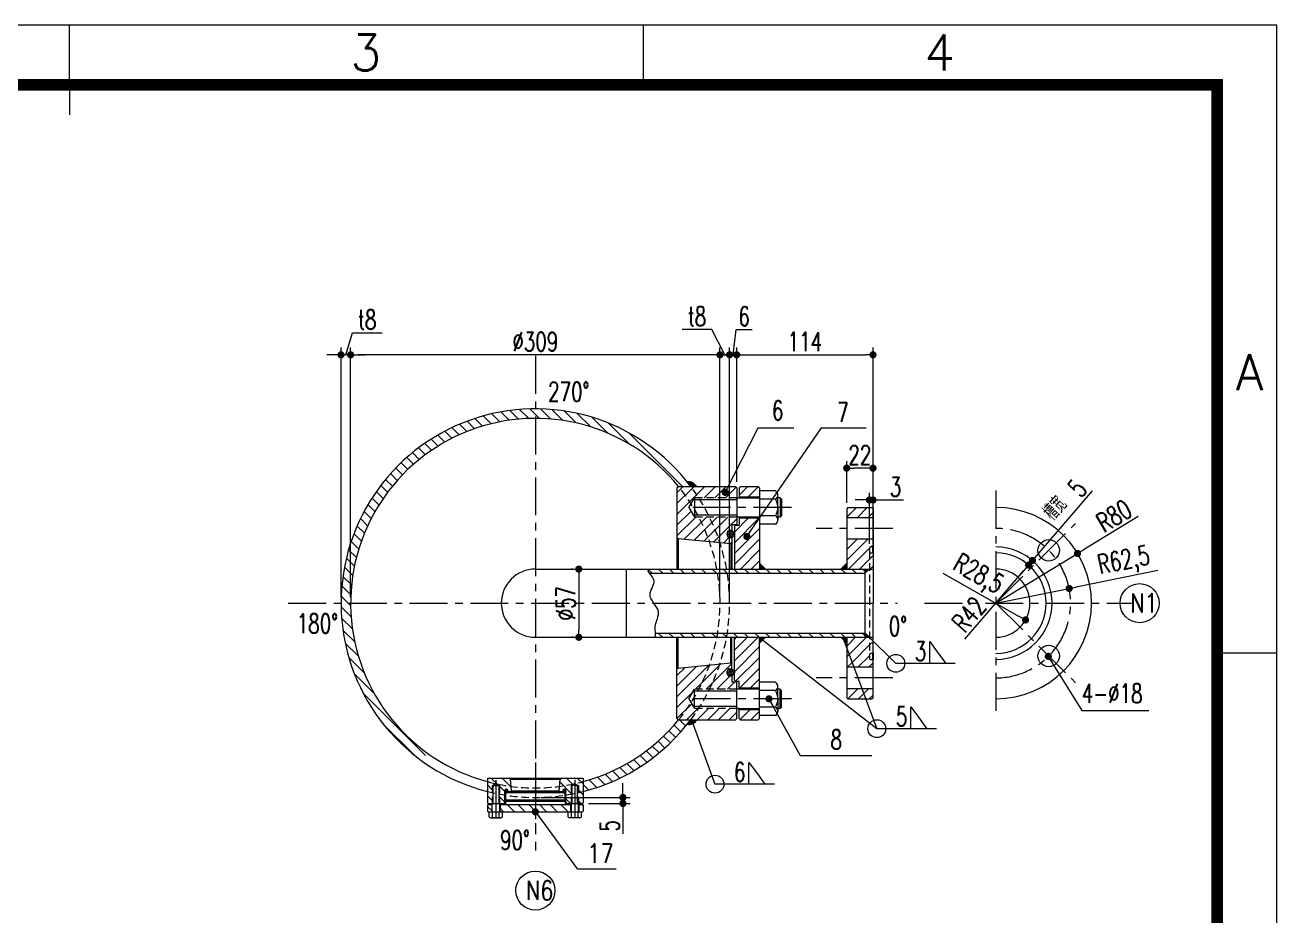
# Model space of a CAD drawing. Header units: millimetres. Extents: x 5291 to 15040, y -2201 to 1723.
# Drawn here: x 11443 to 12490, y 24 to 769 of the extents above; entities that cross this region are included whole.
import ezdxf

# ---------------------------------------------------------------- set-up
doc = ezdxf.new("R2010")
doc.units = ezdxf.units.MM
doc.header["$LTSCALE"] = 0.5
doc.linetypes.add('CENTER', pattern=[50.8, 31.75, -6.35, 6.35, -6.35])
doc.linetypes.add('DASHED', pattern=[19.05, 12.7, -6.35])
for name, color, linetype, lineweight in [('图层1', 7, 'Continuous', 5), ('图层2', 2, 'Continuous', 20), ('图层5', 3, 'CENTER', 5), ('图框', 7, 'Continuous', 9)]:
    doc.layers.add(name, color=color, linetype=linetype, lineweight=lineweight)
doc.styles.add('图框文字1', font='romans.shx', dxfattribs={"bigfont": 'hztxt.shx'})
doc.styles.add('标注文字', font='txt.shx', dxfattribs={"width": 0.8, "bigfont": 'hztxt.shx'})
doc.styles.add('样式 1', font='txt.shx', dxfattribs={"width": 0.7, "height": 16, "bigfont": 'hzdx.shx'})
doc.dimstyles.new('ISO-25', dxfattribs={"dimtxt": 13, "dimasz": 11, "dimexe": 6, "dimexo": 5, "dimgap": 4, "dimtad": 1, "dimtxsty": 'Standard', "dimcen": 2.5, "dimadec": 0, "dimazin": 0, "dimtfac": 1, "dimtmove": 0, "dimatfit": 3, "dimfxl": 0, "dimarcsym": 0})
pattern_1 = [(45, (3278.453, 728.839), (-4.490128, 4.490128), [])]
pattern_2 = [(135, (11356.51, -7663.895), (-4.490128, -4.490128), [])]

# ---------------------------------------------------------------- blocks, each defined once
blk = doc.blocks.new('_Dot')
at = {"color": 0, "linetype": 'ByBlock', "lineweight": -2}
blk.add_line((-0.5, 0), (-1, 0), dxfattribs=at)
at = {"color": 0, "linetype": 'ByBlock', "const_width": 0.5}
blk.add_lwpolyline([(-0.25, 0, 1), (0.25, 0, 1)], format="xyb", close=True, dxfattribs=at)
blk = doc.blocks.new('*D77')
at = {"layer": 'Defpoints', "color": 0, "lineweight": 9}
for p in [(12255.2, 285.5), (12280, 271.5)]:
    blk.add_point(p, dxfattribs=at)
at = {"layer": '图层1', "color": 4, "lineweight": 9}
blk.add_line((12210.8, 310.6), (12274.8, 274.5), dxfattribs=at)
at = {"layer": '图层1', "color": 4, "lineweight": 9, "xscale": 6, "yscale": 6, "zscale": 6, "rotation": 330.5622958213834}
blk.add_blockref('_Dot', (12280, 271.5), dxfattribs=at)
at = {"layer": '图层1', "color": 4, "lineweight": 9, "insert": (12239.7, 308.4), "char_height": 16, "attachment_point": 5, "rotation": 330.5623, "style": '样式 1'}
blk.add_mtext('R28,5', dxfattribs=at)
blk = doc.blocks.new('*D78')
at = {"layer": 'Defpoints', "color": 0, "lineweight": 9}
for p in [(12316.5, 297.8), (12255.2, 285.5)]:
    blk.add_point(p, dxfattribs=at)
at = {"layer": '图层1', "color": 4, "lineweight": 9}
for p, q in [((12390.6, 312.7), (12322.3, 299)), ((12255.2, 285.5), (12316.5, 297.8))]:
    blk.add_line(p, q, dxfattribs=at)
at = {"layer": '图层1', "color": 4, "lineweight": 9, "xscale": 6, "yscale": 6, "zscale": 6, "rotation": 191.3466700074522}
blk.add_blockref('_Dot', (12316.5, 297.8), dxfattribs=at)
at = {"layer": '图层1', "color": 4, "lineweight": 9, "insert": (12362.4, 319.6), "char_height": 16, "attachment_point": 5, "rotation": 11.3467, "style": '样式 1'}
blk.add_mtext('R62,5', dxfattribs=at)
blk = doc.blocks.new('*D79')
at = {"layer": 'Defpoints', "color": 0, "lineweight": 9}
for p in [(12323.5, 327.1), (12255.2, 285.5)]:
    blk.add_point(p, dxfattribs=at)
at = {"layer": '图层1', "color": 4, "lineweight": 9}
for p, q in [((12374.3, 358), (12328.6, 330.2)), ((12255.2, 285.5), (12323.5, 327.1))]:
    blk.add_line(p, q, dxfattribs=at)
at = {"layer": '图层1', "color": 4, "lineweight": 9, "xscale": 6, "yscale": 6, "zscale": 6, "rotation": 211.3139934714436}
blk.add_blockref('_Dot', (12323.5, 327.1), dxfattribs=at)
at = {"layer": '图层1', "color": 4, "lineweight": 9, "insert": (12354, 358.5), "char_height": 16, "attachment_point": 5, "rotation": 31.314, "style": '样式 1'}
blk.add_mtext('R80', dxfattribs=at)
blk = doc.blocks.new('*D80')
at = {"layer": 'Defpoints', "color": 0, "lineweight": 9}
for p in [(12152.4, 493.2), (12038.4, 382), (12152.4, 335.5)]:
    blk.add_point(p, dxfattribs=at)
at = {"layer": '图层1', "color": 4, "lineweight": 9}
for p, q in [((12038.4, 387), (12038.4, 499.2)), ((12044.4, 493.2), (12146.4, 493.2)), ((12152.4, 340.5), (12152.4, 499.2))]:
    blk.add_line(p, q, dxfattribs=at)
at = {"layer": '图层1', "color": 4, "lineweight": 9, "xscale": 6, "yscale": 6, "zscale": 6, "rotation": 180}
blk.add_blockref('_Dot', (12038.4, 493.2), dxfattribs=at)
at = {"layer": '图层1', "color": 4, "lineweight": 9, "xscale": 6, "yscale": 6, "zscale": 6}
blk.add_blockref('_Dot', (12152.4, 493.2), dxfattribs=at)
at = {"layer": '图层1', "color": 4, "lineweight": 9, "insert": (12095.4, 504.2), "char_height": 16, "attachment_point": 5, "style": '样式 1'}
blk.add_mtext('114', dxfattribs=at)
blk = doc.blocks.new('*D81')
at = {"layer": 'Defpoints', "color": 0, "lineweight": 9}
for p in [(11715.4, 493.2), (11715.4, 285.5), (12024.4, 285.5)]:
    blk.add_point(p, dxfattribs=at)
at = {"layer": '图层1', "color": 4, "lineweight": 9}
for p, q in [((11715.4, 290.5), (11715.4, 499.2)), ((12018.4, 493.2), (11721.4, 493.2)), ((12024.4, 290.5), (12024.4, 499.2))]:
    blk.add_line(p, q, dxfattribs=at)
at = {"layer": '图层1', "color": 4, "lineweight": 9, "xscale": 6, "yscale": 6, "zscale": 6, "rotation": 180}
blk.add_blockref('_Dot', (11715.4, 493.2), dxfattribs=at)
at = {"layer": '图层1', "color": 4, "lineweight": 9, "xscale": 6, "yscale": 6, "zscale": 6}
blk.add_blockref('_Dot', (12024.4, 493.2), dxfattribs=at)
at = {"layer": '图层1', "color": 4, "lineweight": 9, "insert": (11869.9, 504.2), "char_height": 16, "attachment_point": 5, "style": '样式 1'}
blk.add_mtext('%%C309', dxfattribs=at)
blk = doc.blocks.new('*D82')
at = {"layer": 'Defpoints', "color": 0, "lineweight": 9}
for p in [(11707.4, 493.2), (11707.4, 285.5), (11715.4, 285.5)]:
    blk.add_point(p, dxfattribs=at)
at = {"layer": '图层1', "color": 4, "lineweight": 9}
for p, q in [((11711.4, 493.2), (11717, 511.7)), ((11717, 511.7), (11741.7, 511.7)), ((11701.4, 493.2), (11695.4, 493.2)), ((11707.4, 290.5), (11707.4, 499.2)), ((11715.4, 493.2), (11707.4, 493.2)), ((11715.4, 493.2), (11707.4, 493.2)), ((11715.4, 290.5), (11715.4, 499.2)), ((11721.4, 493.2), (11727.4, 493.2))]:
    blk.add_line(p, q, dxfattribs=at)
at = {"layer": '图层1', "color": 4, "lineweight": 9, "xscale": 6, "yscale": 6, "zscale": 6}
blk.add_blockref('_Dot', (11707.4, 493.2), dxfattribs=at)
at = {"layer": '图层1', "color": 4, "lineweight": 9, "xscale": 6, "yscale": 6, "zscale": 6, "rotation": 180}
blk.add_blockref('_Dot', (11715.4, 493.2), dxfattribs=at)
at = {"layer": '图层1', "color": 4, "lineweight": 9, "insert": (11729.3, 522.7), "char_height": 16, "attachment_point": 5, "style": '样式 1'}
blk.add_mtext('t8', dxfattribs=at)
blk = doc.blocks.new('*D83')
at = {"layer": 'Defpoints', "color": 0, "lineweight": 9}
for p in [(12032.4, 493.2), (12024.4, 285.5), (12032.4, 285.5)]:
    blk.add_point(p, dxfattribs=at)
at = {"layer": '图层1', "color": 4, "lineweight": 9}
for p, q in [((12017.5, 514.4), (11992.9, 514.4)), ((12028.4, 493.2), (12017.5, 514.4)), ((12018.4, 493.2), (12012.4, 493.2)), ((12024.4, 290.5), (12024.4, 499.2)), ((12024.4, 493.2), (12032.4, 493.2)), ((12024.4, 493.2), (12032.4, 493.2)), ((12032.4, 290.5), (12032.4, 499.2)), ((12038.4, 493.2), (12044.4, 493.2))]:
    blk.add_line(p, q, dxfattribs=at)
at = {"layer": '图层1', "color": 4, "lineweight": 9, "xscale": 6, "yscale": 6, "zscale": 6}
blk.add_blockref('_Dot', (12024.4, 493.2), dxfattribs=at)
at = {"layer": '图层1', "color": 4, "lineweight": 9, "xscale": 6, "yscale": 6, "zscale": 6, "rotation": 180}
blk.add_blockref('_Dot', (12032.4, 493.2), dxfattribs=at)
at = {"layer": '图层1', "color": 4, "lineweight": 9, "insert": (12005.2, 525.4), "char_height": 16, "attachment_point": 5, "style": '样式 1'}
blk.add_mtext('t8', dxfattribs=at)
blk = doc.blocks.new('*D84')
at = {"layer": 'Defpoints', "color": 0, "lineweight": 9}
for p in [(12038.4, 493.2), (12038.4, 382), (12032.4, 285.5)]:
    blk.add_point(p, dxfattribs=at)
at = {"layer": '图层1', "color": 4, "lineweight": 9}
for p, q in [((12035.4, 493.2), (12037.8, 514.4)), ((12037.8, 514.4), (12051.3, 514.4)), ((12026.4, 493.2), (12020.4, 493.2)), ((12032.4, 290.5), (12032.4, 499.2)), ((12032.4, 493.2), (12038.4, 493.2)), ((12032.4, 493.2), (12038.4, 493.2)), ((12038.4, 387), (12038.4, 499.2)), ((12044.4, 493.2), (12050.4, 493.2))]:
    blk.add_line(p, q, dxfattribs=at)
at = {"layer": '图层1', "color": 4, "lineweight": 9, "xscale": 6, "yscale": 6, "zscale": 6}
blk.add_blockref('_Dot', (12032.4, 493.2), dxfattribs=at)
at = {"layer": '图层1', "color": 4, "lineweight": 9, "xscale": 6, "yscale": 6, "zscale": 6, "rotation": 180}
blk.add_blockref('_Dot', (12038.4, 493.2), dxfattribs=at)
at = {"layer": '图层1', "color": 4, "lineweight": 9, "insert": (12044.6, 525.4), "char_height": 16, "attachment_point": 5, "style": '样式 1'}
blk.add_mtext('6', dxfattribs=at)
blk = doc.blocks.new('*D85')
at = {"layer": 'Defpoints', "color": 0, "lineweight": 9}
for p in [(12130.4, 398.4), (12130.4, 364.5), (12152.4, 364.5)]:
    blk.add_point(p, dxfattribs=at)
at = {"layer": '图层1', "color": 4, "lineweight": 9}
for p, q in [((12130.4, 369.5), (12130.4, 404.4)), ((12146.4, 398.4), (12136.4, 398.4)), ((12152.4, 369.5), (12152.4, 404.4))]:
    blk.add_line(p, q, dxfattribs=at)
at = {"layer": '图层1', "color": 4, "lineweight": 9, "xscale": 6, "yscale": 6, "zscale": 6, "rotation": 180}
blk.add_blockref('_Dot', (12130.4, 398.4), dxfattribs=at)
at = {"layer": '图层1', "color": 4, "lineweight": 9, "xscale": 6, "yscale": 6, "zscale": 6}
blk.add_blockref('_Dot', (12152.4, 398.4), dxfattribs=at)
at = {"layer": '图层1', "color": 4, "lineweight": 9, "insert": (12141.4, 409.4), "char_height": 16, "attachment_point": 5, "style": '样式 1'}
blk.add_mtext('22', dxfattribs=at)
blk = doc.blocks.new('*D86')
at = {"layer": 'Defpoints', "color": 0, "lineweight": 9}
for p in [(11906.3, 314), (11906.3, 257), (11906.3, 257)]:
    blk.add_point(p, dxfattribs=at)
at = {"layer": '图层1', "color": 4, "lineweight": 9}
for p, q in [((11901.3, 314), (11900.3, 314)), ((11906.3, 308), (11906.3, 263)), ((11901.3, 257), (11900.3, 257))]:
    blk.add_line(p, q, dxfattribs=at)
at = {"layer": '图层1', "color": 4, "lineweight": 9, "xscale": 6, "yscale": 6, "zscale": 6}
for p, rotation in [((11906.3, 314), 90), ((11906.3, 257), 270)]:
    blk.add_blockref('_Dot', p, dxfattribs=dict(at, rotation=rotation))
at = {"layer": '图层1', "color": 4, "lineweight": 9, "insert": (11895.3, 285.5), "char_height": 16, "attachment_point": 5, "rotation": 90, "style": '样式 1'}
blk.add_mtext('%%C57', dxfattribs=at)
blk = doc.blocks.new('*D87')
at = {"layer": 'Defpoints', "color": 0, "lineweight": 9}
for p in [(11869.9, 123), (11909.4, 118), (11943.2, 118)]:
    blk.add_point(p, dxfattribs=at)
at = {"layer": '图层1', "color": 4, "lineweight": 9}
for p, q in [((11943.2, 129), (11943.2, 135)), ((11874.9, 123), (11949.2, 123)), ((11914.4, 118), (11949.2, 118)), ((11943.2, 123), (11943.2, 118)), ((11943.2, 112), (11943.2, 92.6))]:
    blk.add_line(p, q, dxfattribs=at)
at = {"layer": '图层1', "color": 4, "lineweight": 9, "xscale": 6, "yscale": 6, "zscale": 6}
for p, rotation in [((11943.2, 123), 270), ((11943.2, 118), 90)]:
    blk.add_blockref('_Dot', p, dxfattribs=dict(at, rotation=rotation))
at = {"layer": '图层1', "color": 4, "lineweight": 9, "insert": (11932.2, 99.3), "char_height": 16, "attachment_point": 5, "rotation": 90, "style": '样式 1'}
blk.add_mtext('5', dxfattribs=at)
blk = doc.blocks.new('图框(A4)')
at = {"layer": '图框'}
for p, q in [((300.99, 634.09), (300.99, 639.09)), ((348.99, 634.09), (348.99, 639.09)), ((300.99, 634.09), (300.99, 631.59)), ((396.99, 586.59), (401.99, 586.59))]:
    blk.add_line(p, q, dxfattribs=at)
blk.add_lwpolyline([(191.99, 342.09), (401.99, 342.09), (401.99, 639.09), (191.99, 639.09)], close=True, dxfattribs=at)
at = {"layer": '图框', "color": 5, "const_width": 1}
blk.add_lwpolyline([(204.99, 347.09), (396.99, 347.09), (396.99, 634.09), (204.99, 634.09)], close=True, dxfattribs=at)
at = {"layer": '图框', "style": '图框文字1'}
for s, p in [('3', (324.49, 635.29)), ('4', (372.49, 635.29)), ('A', (398.55, 608.56))]:
    blk.add_text(s, height=3, dxfattribs=at).set_placement(p)
blk = doc.blocks.new('*D208')
at = {"layer": 'Defpoints', "color": 0, "lineweight": 9}
for p in [(12282.6, 317.4), (12255.2, 285.5)]:
    blk.add_point(p, dxfattribs=at)
at = {"layer": '图层1', "color": 4, "lineweight": 9}
blk.add_line((12229.3, 255.4), (12278.6, 312.8), dxfattribs=at)
at = {"layer": '图层1', "color": 4, "lineweight": 9, "xscale": 6, "yscale": 6, "zscale": 6, "rotation": 49.30805117730232}
blk.add_blockref('_Dot', (12282.6, 317.4), dxfattribs=at)
at = {"layer": '图层1', "color": 4, "lineweight": 9, "insert": (12232.6, 276.2), "char_height": 16, "attachment_point": 5, "rotation": 49.3081, "style": '样式 1'}
blk.add_mtext('R42', dxfattribs=at)
blk = doc.blocks.new('*D209')
at = {"layer": 'Defpoints', "color": 0, "lineweight": 9}
for p in [(12152.4, 371.8), (12149.4, 330), (12152.4, 330)]:
    blk.add_point(p, dxfattribs=at)
at = {"layer": '图层1', "color": 4, "lineweight": 9}
for p, q in [((12149.4, 335), (12149.4, 377.8)), ((12152.4, 335), (12152.4, 377.8)), ((12143.4, 371.8), (12137.4, 371.8)), ((12149.4, 371.8), (12152.4, 371.8)), ((12158.4, 371.8), (12177.9, 371.8))]:
    blk.add_line(p, q, dxfattribs=at)
at = {"layer": '图层1', "color": 4, "lineweight": 9, "xscale": 6, "yscale": 6, "zscale": 6}
blk.add_blockref('_Dot', (12149.4, 371.8), dxfattribs=at)
at = {"layer": '图层1', "color": 4, "lineweight": 9, "xscale": 6, "yscale": 6, "zscale": 6, "rotation": 180}
blk.add_blockref('_Dot', (12152.4, 371.8), dxfattribs=at)
at = {"layer": '图层1', "color": 4, "lineweight": 9, "insert": (12171.2, 382.8), "char_height": 16, "attachment_point": 5, "style": '样式 1'}
blk.add_mtext('3', dxfattribs=at)
blk = doc.blocks.new('*D210')
at = {"layer": 'Defpoints', "color": 0, "lineweight": 9}
for p in [(12282.6, 317.4), (12285.8, 321.2), (12285.8, 321.2)]:
    blk.add_point(p, dxfattribs=at)
at = {"layer": '图层1', "color": 4, "lineweight": 9}
for p, q in [((12289.7, 325.7), (12336, 379.5)), ((12282, 324.4), (12281.3, 325.1)), ((12278.8, 320.6), (12278, 321.3)), ((12282.6, 317.4), (12285.8, 321.2)), ((12278.6, 312.8), (12274.7, 308.3))]:
    blk.add_line(p, q, dxfattribs=at)
at = {"layer": '图层1', "color": 4, "lineweight": 9, "xscale": 6, "yscale": 6, "zscale": 6}
for p, rotation in [((12285.8, 321.2), 229.308051177307), ((12282.6, 317.4), 49.30805117730704)]:
    blk.add_blockref('_Dot', p, dxfattribs=dict(at, rotation=rotation))
at = {"layer": '图层1', "color": 4, "lineweight": 9, "insert": (12323.3, 381.6), "char_height": 16, "attachment_point": 5, "rotation": 49.3081, "style": '样式 1'}
blk.add_mtext('5', dxfattribs=at)

msp = doc.modelspace()

# ---------------------------------------------------------------- hatches: boundary and pattern name
at = {"layer": '图层1', "lineweight": 9}
h = msp.add_hatch(dxfattribs=at)
h.set_pattern_fill('ANSI31', scale=2, angle=90, style=0)
h.set_pattern_definition([(135, (161.548, 1123.995), (-4.490128, -4.490128), [])])
h.paths.add_polyline_path([(11869.95, 440.03), (11869.95, 448.03, 0.4142245), (11707.45, 285.53), (11715.45, 285.53, -0.4142245)])
h.paths.add_polyline_path([(11715.45, 285.53), (11707.45, 285.53, 0.2416751), (11775.23, 153.49), (11779.25, 160.45, -0.2403192)])
h.paths.add_polyline_path([(11999.92, 188), (11989.77, 188, -0.157712), (11909.95, 136.3), (11909.95, 128.03, 0.1712239)])
h.paths.add_polyline_path([(11869.95, 448.03), (11869.95, 440.03, -0.2257609), (11989.83, 383), (11999.97, 383, 0.2361379)])
h = msp.add_hatch(dxfattribs=at)
h.set_pattern_fill('ANSI31', scale=2, style=0)
h.set_pattern_definition(pattern_1)
h.paths.add_polyline_path([(12034.44, 351.3), (12038.19, 351.3), (12038.44, 351.55), (12038.44, 357.5), (12003.06, 357.5), (11998.44, 365.5), (11988.44, 365.5), (11988.44, 340.7), (11989.44, 339.7), (12033.44, 335.5), (12034.44, 336.5), (12034.44, 340.05), (12034.19, 340.3), (12032.44, 340.3, -0.4142136), (12030.44, 342.3), (12030.44, 344.3, -0.4142136), (12032.44, 346.3), (12034.19, 346.3), (12034.44, 346.55)])
h.paths.add_polyline_path([(12038.44, 382), (12037.44, 383), (11989.44, 383), (11988.44, 382), (11988.44, 365.5), (11998.44, 365.5), (12003.06, 373.5), (12038.44, 373.5)])
for points in [[(12004.97, 383, 0.3068655), (11996.88, 387, -0.007783), (11999.97, 383)], [(12057.44, 319), (12057.44, 314), (12062.44, 314)], [(12130.43, 314), (12130.43, 319), (12125.43, 314)], [(12145.43, 314), (12145.43, 310.5), (12149.43, 314)], [(12062.44, 257), (12057.44, 257), (12057.44, 252)], [(12125.43, 257), (12130.43, 252), (12130.43, 257)], [(12145.43, 257), (12149.43, 257), (12145.43, 260.5)], [(11999.92, 188, -0.0073906), (11996.98, 184.2, 0.3070294), (12005.18, 188)]]:
    msp.add_hatch(color=7, dxfattribs=at).paths.add_polyline_path(points)
h = msp.add_hatch(dxfattribs=at)
h.set_pattern_fill('ANSI31', scale=2, style=0)
h.set_pattern_definition(pattern_1)
h.paths.add_polyline_path([(12057.03, 374.5), (12057.44, 374.91), (12057.44, 382), (12056.44, 383), (12041.44, 383), (12040.44, 382), (12040.44, 374.5)])
h.paths.add_polyline_path([(12036.44, 314), (12057.44, 314), (12057.44, 356.5), (12040.44, 356.5), (12040.44, 350.8), (12037.44, 350.8), (12036.44, 349.8)])
h = msp.add_hatch(dxfattribs=at)
h.set_pattern_fill('ANSI31', scale=2, style=0)
h.paths.add_polyline_path([(12152.43, 364.5), (12151.43, 365.5), (12131.43, 365.5), (12130.43, 364.5), (12130.43, 357), (12152.43, 357)])
at = {"layer": '图层1'}
h = msp.add_hatch(dxfattribs=at)
h.set_pattern_fill('ANSI37', scale=0.5, style=0)
h.set_pattern_definition([(45, (3288.0271, 723.8389), (-1.12253202, 1.12253202), []), (135, (3288.0271, 723.8389), (-1.12253202, -1.12253202), [])])
h.paths.add_polyline_path([(12030.44, 343.3, 1), (12036.44, 343.3, 1)])
at = {"layer": '图层1', "lineweight": 9}
h = msp.add_hatch(dxfattribs=at)
h.set_pattern_fill('ANSI31', scale=2, style=0)
h.paths.add_polyline_path([(12149.43, 328.54), (12149.43, 331.54, -0.4142136), (12150.43, 332.54), (12151.93, 332.54), (12152.43, 333.04), (12152.43, 339), (12130.43, 339), (12130.43, 314), (12149.43, 314)])
h = msp.add_hatch(dxfattribs=at)
h.set_pattern_fill('ANSI31', scale=2, style=0)
h.paths.add_polyline_path([(12152.43, 327.04), (12151.93, 327.54), (12150.43, 327.54, -0.4142136), (12149.43, 328.54), (12149.43, 314), (12152.43, 314)], flags=17)
h = msp.add_hatch(dxfattribs=at)
h.set_pattern_fill('ANSI31', scale=2, angle=90, style=0)
h.set_pattern_definition([(135, (3278.453, 728.839), (-4.490128, -4.490128), [])])
edge = h.paths.add_edge_path()
edge.add_line((12145.43, 310.5), (12145.43, 314))
edge.add_line((12145.43, 314), (11963.76, 314))
edge.add_spline(control_points=[(11963.76, 314), (11963.86, 312.74), (11964.45, 311.59), (11965.21, 310.5)], knot_values=[0, 0, 0, 0, 3.7910661, 3.7910661, 3.7910661, 3.7910661], degree=3, periodic=0)
edge.add_line((11965.21, 310.5), (12145.43, 310.5))
edge = h.paths.add_edge_path()
edge.add_spline(control_points=[(11970.25, 260.5), (11970.32, 259.32), (11970.31, 258.15), (11970.04, 257)], knot_values=[57.1730172, 57.1730172, 57.1730172, 57.1730172, 60.7158647, 60.7158647, 60.7158647, 60.7158647], degree=3, periodic=0)
edge.add_line((11970.04, 257), (12145.43, 257))
edge.add_line((12145.43, 257), (12145.43, 260.5))
edge.add_line((12145.43, 260.5), (11970.25, 260.5))
h = msp.add_hatch(dxfattribs=at)
h.set_pattern_fill('ANSI31', scale=2, style=0)
h.set_pattern_definition(pattern_1)
h.paths.add_polyline_path([(12057.44, 257), (12036.44, 257), (12036.44, 221.2), (12037.44, 220.2), (12040.44, 220.2), (12040.44, 214.5), (12057.44, 214.5)])
h.paths.add_polyline_path([(12040.68, 196.5), (12040.44, 196.27), (12040.44, 189), (12041.44, 188), (12056.44, 188), (12057.44, 189), (12057.44, 196.5)])
h = msp.add_hatch(dxfattribs=at)
h.set_pattern_fill('ANSI31', scale=2, style=0)
h.paths.add_polyline_path([(12149.43, 256.79), (12149.22, 257), (12130.43, 257), (12130.43, 247.83), (12136.37, 232), (12152.43, 232), (12152.43, 238.04), (12151.93, 238.54), (12150.43, 238.54, -0.4142136), (12149.43, 239.54), (12149.43, 242.54)])
h = msp.add_hatch(dxfattribs=at)
h.set_pattern_fill('ANSI31', style=0)
h.paths.add_polyline_path([(12152.43, 257), (12149.43, 257), (12149.43, 256.79), (12152.43, 253.86)], flags=17)
h = msp.add_hatch(dxfattribs=at)
h.set_pattern_fill('ANSI31', scale=2, style=0)
h.paths.add_polyline_path([(12152.43, 253.86), (12149.43, 256.79), (12149.43, 242.54, -0.4142136), (12150.43, 243.54), (12151.93, 243.54), (12152.43, 244.04)], flags=17)
h = msp.add_hatch(dxfattribs=at)
h.set_pattern_fill('ANSI31', scale=2, style=0)
h.paths.add_polyline_path([(12130.43, 247.83), (12130.43, 232), (12136.37, 232)])
h = msp.add_hatch(dxfattribs=at)
h.set_pattern_fill('ANSI31', scale=2, style=0)
h.set_pattern_definition(pattern_1)
h.paths.add_polyline_path([(12030.44, 228.7, -0.4142136), (12032.44, 230.7), (12034.19, 230.7), (12034.44, 230.95), (12034.44, 234.5), (12033.44, 235.5), (11989.44, 231.3), (11988.44, 230.3), (11988.44, 215.4), (12038.44, 215.4), (12038.44, 219.45), (12038.19, 219.7), (12034.44, 219.7), (12034.44, 224.45), (12034.19, 224.7), (12032.44, 224.7, -0.4142136), (12030.44, 226.7)])
h.paths.add_polyline_path([(12003.06, 213.5), (12038.44, 213.5), (12038.44, 215.4), (11988.44, 215.4), (11988.44, 189), (11989.44, 188), (12037.44, 188), (12038.44, 189), (12038.44, 197.5), (12003.06, 197.5), (11998.44, 205.5)])
at = {"layer": '图层1'}
h = msp.add_hatch(dxfattribs=at)
h.set_pattern_fill('ANSI37', scale=0.5, style=0)
h.set_pattern_definition([(315, (3288.0271, -152.8407), (-1.12253202, -1.12253202), []), (225, (3288.0271, -152.8407), (-1.12253202, 1.12253202), [])])
h.paths.add_polyline_path([(12036.44, 227.7, 1), (12030.44, 227.7, 1)])
at = {"layer": '图层1', "lineweight": 9}
h = msp.add_hatch(dxfattribs=at)
h.set_pattern_fill('ANSI31', scale=2, style=0)
h.paths.add_polyline_path([(12143.12, 214), (12130.43, 214), (12130.43, 206.5), (12131.43, 205.5), (12146.3, 205.5)])
h = msp.add_hatch(dxfattribs=at)
h.set_pattern_fill('ANSI31', scale=2, style=0)
h.paths.add_polyline_path([(12152.43, 214), (12143.12, 214), (12146.3, 205.5), (12151.43, 205.5), (12152.43, 206.5)])
h = msp.add_hatch(dxfattribs=at)
h.set_pattern_fill('ANSI31', scale=2, angle=90, style=0)
h.set_pattern_definition(pattern_2)
h.paths.add_polyline_path([(11830.45, 139.3), (11829.95, 138.8), (11829.95, 118.53), (11830.45, 118.03), (11833.95, 118.03), (11833.95, 133.03), (11834.55, 133.03), (11836.95, 134.77), (11839.35, 133.03), (11839.95, 133.03), (11839.95, 118.03), (11843.45, 118.03), (11844.45, 119.03), (11844.45, 128.5), (11844.45, 128.8, -0.4142136), (11845.65, 130), (11845.75, 130, -0.4142136), (11846.95, 128.8), (11846.95, 128.25), (11847.2, 128), (11849.45, 128), (11849.95, 128.5), (11849.1, 138.26), (11848.06, 139.3)])
h.paths.add_polyline_path([(11891.84, 139.3), (11890.8, 138.26), (11889.95, 128.5), (11890.45, 128), (11892.7, 128), (11892.95, 128.25), (11892.95, 128.8, -0.4142136), (11894.15, 130), (11894.25, 130, -0.4142136), (11895.45, 128.8), (11895.45, 128.2), (11895.45, 119.03), (11896.45, 118.03), (11899.95, 118.03), (11899.95, 133.03), (11900.55, 133.03), (11902.95, 134.77), (11905.35, 133.03), (11905.95, 133.03), (11905.95, 118.03), (11909.45, 118.03), (11909.95, 118.53), (11909.95, 138.8), (11909.45, 139.3)])
h = msp.add_hatch(dxfattribs=at)
h.set_pattern_fill('ANSI37', scale=0.3, angle=90, style=0)
h.set_pattern_definition([(135, (11356.0097, -7663.8953), (-0.67351921, -0.67351921), []), (225, (11356.0097, -7663.8953), (0.67351921, -0.67351921), [])])
h.paths.add_polyline_path([(11846.95, 128.8, 0.4142136), (11845.75, 130), (11845.65, 130, 0.4142136), (11844.45, 128.8), (11844.45, 128.2, 0.4142136), (11845.65, 127), (11845.75, 127, 0.4142136), (11846.95, 128.2)])
h = msp.add_hatch(dxfattribs=at)
h.set_pattern_fill('ANSI37', scale=0.3, angle=90, style=0)
h.set_pattern_definition([(45, (12383.8893, -7663.8953), (0.67351921, -0.67351921), []), (315, (12383.8893, -7663.8953), (-0.67351921, -0.67351921), [])])
h.paths.add_polyline_path([(11892.95, 128.8, -0.4142136), (11894.15, 130), (11894.25, 130, -0.4142136), (11895.45, 128.8), (11895.45, 128.2, -0.4142136), (11894.25, 127), (11894.15, 127, -0.4142136), (11892.95, 128.2)])
h = msp.add_hatch(dxfattribs=at)
h.set_pattern_fill('ANSI31', scale=2, angle=90, style=0)
h.set_pattern_definition(pattern_2)
h.paths.add_polyline_path([(11833.45, 117.03), (11830.45, 117.03), (11829.95, 116.53), (11829.95, 111.53), (11830.45, 111.03), (11833.45, 111.03)])
h.paths.add_polyline_path([(11840.45, 117.03), (11840.45, 111.03), (11869.95, 111.03), (11869.95, 117.03)])
h.paths.add_polyline_path([(11869.95, 117.03), (11869.95, 111.03), (11899.45, 111.03), (11899.45, 117.03)])
h.paths.add_polyline_path([(11906.45, 111.03), (11909.45, 111.03), (11909.95, 111.53), (11909.95, 116.53), (11909.45, 117.03), (11906.45, 117.03)])

# ---------------------------------------------------------------- linework, layer by layer
at = {"layer": '图层1', "color": 7, "lineweight": 9}
for p, q in [((12057.03, 374.5), (12057.44, 374.91)), ((12034.19, 346.3), (12032.44, 346.3)), ((12034.19, 346.3), (12034.44, 346.55)), ((12034.44, 351.3), (12038.19, 351.3)), ((12034.44, 351.3), (12034.44, 346.55)), ((12037.44, 350.8), (12036.44, 349.8)), ((12036.44, 349.8), (12036.44, 314)), ((12037.44, 350.8), (12040.44, 350.8)), ((12038.19, 351.3), (12038.19, 350.8)), ((12030.44, 344.3), (12030.44, 342.3)), ((12032.44, 340.3), (12034.19, 340.3)), ((12033.44, 335.5), (12033.44, 314)), ((12034.19, 340.3), (12034.44, 340.05)), ((12034.44, 340.05), (12034.44, 314)), ((12149.43, 331.54), (12149.43, 328.54)), ((12151.93, 332.54), (12150.43, 332.54)), ((12150.43, 327.54), (12151.93, 327.54)), ((12151.93, 332.54), (12151.93, 327.54)), ((12151.93, 327.54), (12152.43, 327.04)), ((12152.43, 333.04), (12152.43, 327.04)), ((12152.43, 327.04), (12152.43, 285.5)), ((12062.44, 314), (12057.44, 319)), ((12125.43, 314), (12130.43, 319)), ((12149.43, 314), (12145.43, 310.5)), ((12033.44, 235.5), (12033.44, 257)), ((12034.44, 230.95), (12034.44, 257)), ((12036.44, 221.2), (12036.44, 257)), ((12062.44, 257), (12057.44, 252)), ((12155.65, 180.56), (12059.94, 254.5)), ((12125.43, 257), (12130.43, 252)), ((12127.93, 254.5), (12155.65, 180.56)), ((12149.43, 257), (12145.43, 260.5)), ((12147.43, 258.75), (12171.51, 235.2)), ((12149.43, 242.54), (12149.43, 239.54)), ((12151.93, 243.54), (12150.43, 243.54)), ((12151.93, 243.54), (12151.93, 238.54)), ((12152.43, 244.04), (12152.43, 238.04)), ((12032.44, 230.7), (12034.19, 230.7)), ((12034.19, 230.7), (12034.44, 230.95)), ((12150.43, 238.54), (12151.93, 238.54)), ((12151.93, 238.54), (12152.43, 238.04)), ((12221.27, 235.2), (12171.51, 235.2)), ((12030.44, 226.7), (12030.44, 228.7)), ((12032.44, 224.7), (12034.19, 224.7)), ((12034.19, 224.7), (12034.44, 224.45)), ((12034.44, 224.45), (12034.44, 219.7)), ((12037.44, 220.2), (12036.44, 221.2)), ((12037.44, 220.2), (12040.44, 220.2)), ((12038.19, 219.7), (12038.19, 220.2)), ((12034.44, 219.7), (12038.19, 219.7)), ((12040.44, 196.27), (12040.68, 196.5)), ((12001.67, 184.84), (12020.23, 134.13)), ((12205.42, 180.56), (12155.65, 180.56)), ((11829.95, 138.8), (11830.45, 139.3)), ((11829.95, 138.8), (11829.95, 118.53)), ((11830.45, 139.3), (11909.45, 139.3)), ((11849.1, 138.26), (11848.06, 139.3)), ((11849.95, 128.5), (11849.1, 138.26)), ((11849.1, 138.26), (11890.8, 138.26)), ((11889.95, 128.5), (11890.8, 138.26)), ((11890.8, 138.26), (11891.84, 139.3)), ((11909.45, 139.3), (11909.95, 138.8)), ((11909.95, 138.8), (11909.95, 118.53)), ((11833.95, 133.03), (11839.95, 133.03)), ((11836.95, 134.77), (11834.55, 133.03)), ((11834.55, 118.03), (11834.55, 133.03)), ((11836.95, 134.77), (11839.35, 133.03)), ((11839.35, 133.03), (11839.35, 118.03)), ((11844.45, 128.8), (11844.45, 128.2)), ((11844.45, 119.03), (11844.45, 128.5)), ((11845.65, 130), (11845.75, 130)), ((11845.65, 127), (11845.75, 127)), ((11846.95, 128.8), (11846.95, 128.2)), ((11846.95, 128.25), (11847.2, 128)), ((11847.2, 128), (11892.7, 128)), ((11849.45, 128), (11849.95, 128.5)), ((11849.95, 128.5), (11889.95, 128.5)), ((11890.45, 128), (11889.95, 128.5)), ((11892.95, 128.25), (11892.7, 128)), ((11892.95, 128.8), (11892.95, 128.2)), ((11894.25, 130), (11894.15, 130)), ((11894.25, 127), (11894.15, 127)), ((11895.45, 128.8), (11895.45, 128.2)), ((11895.45, 119.03), (11895.45, 128.5)), ((11895.7, 128), (11895.7, 128)), ((11905.95, 133.03), (11899.95, 133.03)), ((11902.95, 134.77), (11900.55, 133.03)), ((11900.55, 133.03), (11900.55, 118.03)), ((11902.95, 134.77), (11905.35, 133.03)), ((11905.35, 118.03), (11905.35, 133.03)), ((12070, 134.13), (12020.23, 134.13)), ((11829.95, 118.53), (11830.45, 118.03)), ((11830.45, 117.03), (11829.95, 116.53)), ((11829.95, 116.53), (11829.95, 111.53)), ((11830.45, 118.03), (11844.95, 118.03)), ((11830.45, 117.03), (11833.95, 117.03)), ((11833.45, 117.03), (11833.45, 111.03)), ((11833.95, 111.03), (11833.95, 118.03)), ((11839.95, 118.03), (11839.95, 111.03)), ((11839.95, 117.03), (11899.95, 117.03)), ((11840.45, 117.03), (11840.45, 111.03)), ((11844.45, 119.03), (11843.45, 118.03)), ((11844.45, 119.03), (11844.95, 119.03)), ((11844.95, 119.5), (11845.45, 120)), ((11844.95, 119.5), (11844.95, 117.03)), ((11845.45, 120), (11894.45, 120)), ((11894.95, 119.5), (11894.45, 120)), ((11894.95, 119.5), (11894.95, 117.03)), ((11895.45, 119.03), (11894.95, 119.03)), ((11895.45, 119.03), (11896.45, 118.03)), ((11896.45, 118.03), (11909.45, 118.03)), ((11899.45, 117.03), (11899.45, 111.03)), ((11899.95, 118.03), (11899.95, 111.03)), ((11905.95, 111.03), (11905.95, 118.03)), ((11905.95, 117.03), (11909.45, 117.03)), ((11906.45, 117.03), (11906.45, 111.03)), ((11909.95, 118.53), (11909.45, 118.03)), ((11909.45, 117.03), (11909.95, 116.53)), ((11909.95, 116.53), (11909.95, 111.53)), ((11829.95, 111.53), (11830.45, 111.03)), ((11830.45, 111.03), (11909.45, 111.03)), ((11831.32, 106.57), (11831.32, 111.03)), ((11832.73, 106.03), (11841.17, 106.03)), ((11834.13, 106.57), (11834.13, 111.03)), ((11839.76, 106.57), (11839.76, 111.03)), ((11842.58, 106.57), (11842.58, 111.03)), ((11897.32, 106.57), (11897.32, 111.03)), ((11907.17, 106.03), (11898.73, 106.03)), ((11900.13, 106.57), (11900.13, 111.03)), ((11905.76, 106.57), (11905.76, 111.03)), ((11908.58, 106.57), (11908.58, 111.03)), ((11909.95, 111.53), (11909.45, 111.03))]:
    msp.add_line(p, q, dxfattribs=at)
at = {"layer": '图层1', "color": 7}
for p, q in [((12038.19, 351.3), (12038.44, 351.55)), ((12151.93, 332.54), (12152.43, 333.04)), ((11945.94, 314), (11945.94, 257)), ((12151.93, 243.54), (12152.43, 244.04)), ((12038.19, 219.7), (12038.44, 219.45))]:
    msp.add_line(p, q, dxfattribs=at)
at = {"layer": '图层1', "color": 7, "linetype": 'DASHED', "lineweight": 9}
for p, q in [((12149.43, 328.54), (12149.43, 242.54)), ((11833.95, 133.03), (11833.95, 118.03)), ((11839.95, 133.03), (11839.95, 118.03)), ((11899.95, 133.03), (11899.95, 118.03)), ((11905.95, 133.03), (11905.95, 118.03))]:
    msp.add_line(p, q, dxfattribs=at)
at = {"layer": '图层1', "color": 7, "lineweight": 9}
for points in [[(12199.83, 253.41), (12206.2, 244.89), (12213.24, 235.2), (12199.83, 235.2)], [(12183.98, 198.77), (12190.35, 190.25), (12197.39, 180.56), (12183.98, 180.56)], [(12048.56, 152.34), (12054.93, 143.82), (12061.97, 134.13), (12048.56, 134.13)], [(11894.95, 121), (11894.95, 127), (11844.95, 127), (11844.95, 121)]]:
    msp.add_lwpolyline(points, close=True, dxfattribs=at)
at = {"layer": '图层1', "color": 7}
for centre in [(12033.44, 343.3), (12033.44, 227.7)]:
    msp.add_circle(centre, 3, dxfattribs=at)
at = {"layer": '图层1', "color": 7, "lineweight": 9}
for centre, radius in [((12299.37, 329.74), 9), ((12375.44, 285.54), 16.33), ((12171.51, 235.2), 7.49), ((12299.37, 241.35), 9), ((12155.65, 180.56), 7.49), ((12020.23, 134.13), 7.49), ((11869.95, 45.2), 16.33)]:
    msp.add_circle(centre, radius, dxfattribs=at)
at = {"layer": '图层1', "color": 7, "linetype": 'DASHED', "lineweight": 9}
for radius, start, end in [(154.5, 0.00183, 39.1125), (162.5, 0.00184, 36.85473), (154.5, 320.85458, 0.00183), (162.5, 323.11493, 0.00184), (154.5, 254.99538, 285.00495), (162.5, 255.75012, 284.25019)]:
    msp.add_arc((11869.95, 285.53), radius, start, end, dxfattribs=at)
at = {"layer": '图层1', "color": 7, "lineweight": 9}
for centre, radius, start, end in [((11997.97, 379.02), 8.05, 29.59056, 97.82835), ((12255.18, 285.54), 80, 270, 90), ((12032.44, 344.3), 2, 90, 180), ((12032.44, 342.3), 2, 180, 270), ((12150.43, 331.54), 1, 90, 180), ((12150.43, 328.54), 1, 180, 270), ((12255.18, 285.54), 47, 270, 90), ((12255.18, 285.54), 42, 270, 90), ((11869.95, 285.53), 28.47, 90, 270), ((12255.18, 285.54), 28.51, 270, 90), ((12150.43, 242.54), 1, 90, 180), ((12032.44, 228.7), 2, 90, 180), ((12150.43, 239.54), 1, 180, 270), ((12032.44, 226.7), 2, 180, 270), ((11998.28, 192.15), 8.05, 260.72977, 329.00186), ((11845.65, 128.8), 1.2, 90, 180), ((11845.65, 128.2), 1.2, 180, 270), ((11845.75, 128.8), 1.2, 0, 90), ((11845.75, 128.2), 1.2, 270, 0), ((11894.15, 128.8), 1.2, 90, 180), ((11894.15, 128.2), 1.2, 180, 270), ((11894.25, 128.8), 1.2, 0, 90), ((11894.25, 128.2), 1.2, 270, 360), ((11832.73, 108.15), 2.12, 228.40687, 311.59313), ((11836.95, 113.71), 7.68, 248.49538, 291.50462), ((11841.17, 108.15), 2.12, 228.40687, 311.59313), ((11898.73, 108.15), 2.12, 228.40687, 311.59313), ((11902.95, 113.71), 7.68, 248.49538, 291.50462), ((11907.17, 108.15), 2.12, 228.40687, 311.59313)]:
    msp.add_arc(centre, radius, start, end, dxfattribs=at)
at = {"layer": '图层1', "color": 7, "start_tangent": (0.0787649, -0.9968932), "end_tangent": (-0.2257264, -0.9741907)}
msp.add_spline([(11963.76, 314), (11968.93, 304.64), (11965.61, 292.63), (11972.63, 278.78), (11970.04, 265.67), (11970.04, 257)], degree=3, dxfattribs=at)
at = {"layer": '图层2', "color": 7}
for p, q in [((11989.44, 383), (11988.44, 382)), ((11988.44, 382), (11988.44, 314)), ((11989.44, 383), (12037.44, 383)), ((12037.44, 383), (12037.44, 383)), ((12037.44, 383), (12038.44, 382)), ((12038.44, 382), (12038.44, 350.8)), ((12040.44, 382), (12041.44, 383)), ((12040.44, 382), (12040.44, 373.5)), ((12041.44, 383), (12056.44, 383)), ((12056.44, 383), (12057.44, 382)), ((12057.44, 382), (12057.44, 314)), ((12070.95, 379.39), (12057.44, 379.39)), ((11998.44, 365.5), (12003.06, 373.5)), ((12003.06, 373.5), (12003.06, 357.5)), ((12038.44, 372), (12003.06, 372)), ((12038.44, 373.5), (12057.44, 373.5)), ((12040.44, 374.5), (12057.44, 374.5)), ((12070.95, 372.45), (12057.44, 372.45)), ((12072.82, 365.5), (12072.82, 375.92)), ((12074.78, 373.5), (12072.82, 373.5)), ((12075.78, 372.5), (12074.78, 373.5)), ((12074.78, 373.5), (12074.78, 357.5)), ((12075.78, 372.5), (12075.78, 358.5)), ((11998.44, 365.5), (12003.06, 357.5)), ((12038.44, 359), (12003.06, 359)), ((12057.44, 357.5), (12038.44, 357.5)), ((12040.44, 357.5), (12040.44, 350.8)), ((12057.44, 356.5), (12040.44, 356.5)), ((12070.95, 358.55), (12057.44, 358.55)), ((12072.82, 365.5), (12072.82, 355.08)), ((12074.78, 357.5), (12072.82, 357.5)), ((12075.78, 358.5), (12074.78, 357.5)), ((12131.43, 365.5), (12130.43, 364.5)), ((12130.43, 364.5), (12130.43, 314)), ((12152.43, 357), (12130.43, 357)), ((12131.43, 365.5), (12151.43, 365.5)), ((12151.43, 365.5), (12152.43, 364.5)), ((12152.43, 364.5), (12152.43, 333.04)), ((12070.95, 351.6), (12057.44, 351.6)), ((11989.44, 339.7), (11988.44, 340.7)), ((11989.44, 339.7), (11989.44, 314)), ((11989.44, 339.7), (12033.44, 335.5)), ((12033.44, 335.5), (12034.44, 336.5)), ((12152.43, 339), (12130.43, 339)), ((11869.95, 314), (12152.43, 314)), ((11965.21, 310.5), (12145.43, 310.5)), ((12145.43, 314), (12145.43, 257)), ((12152.43, 206.5), (12152.43, 285.5)), ((11869.95, 257), (12152.43, 257)), ((11970.25, 260.5), (12145.43, 260.5)), ((11988.44, 189), (11988.44, 257)), ((11989.44, 231.3), (11989.44, 257)), ((12057.44, 189), (12057.44, 257)), ((12130.43, 257), (12130.43, 206.5)), ((11989.44, 231.3), (11988.44, 230.3)), ((11989.44, 231.3), (12033.44, 235.5)), ((12033.44, 235.5), (12034.44, 234.5)), ((12152.43, 232), (12130.43, 232)), ((12038.44, 189), (12038.44, 220.2)), ((12040.44, 213.5), (12040.44, 220.2)), ((11998.44, 205.5), (12003.06, 213.5)), ((12003.06, 197.5), (12003.06, 213.5)), ((12038.44, 212), (12003.06, 212)), ((12040.44, 213.5), (12038.44, 213.5)), ((12057.44, 213.5), (12038.44, 213.5)), ((12057.44, 214.5), (12040.44, 214.5)), ((12070.95, 219.39), (12057.44, 219.39)), ((12070.95, 212.45), (12057.44, 212.45)), ((12072.82, 205.5), (12072.82, 215.92)), ((12074.78, 213.5), (12072.82, 213.5)), ((12075.78, 212.5), (12074.78, 213.5)), ((12074.78, 197.5), (12074.78, 213.5)), ((12075.78, 198.5), (12075.78, 212.5)), ((12152.43, 214), (12130.43, 214)), ((11998.44, 205.5), (12003.06, 197.5)), ((12038.44, 199), (12003.06, 199)), ((12072.82, 205.5), (12072.82, 195.08)), ((12130.43, 206.5), (12131.43, 205.5)), ((12131.43, 205.5), (12151.43, 205.5)), ((12151.43, 205.5), (12152.43, 206.5)), ((11989.44, 188), (11988.44, 189)), ((12037.44, 188), (12038.44, 189)), ((12040.44, 197.5), (12038.44, 197.5)), ((12038.44, 197.5), (12057.44, 197.5)), ((12040.44, 189), (12040.44, 197.5)), ((12040.44, 196.5), (12057.44, 196.5)), ((12040.44, 189), (12041.44, 188)), ((12057.44, 189), (12056.44, 188)), ((12070.95, 198.55), (12057.44, 198.55)), ((12070.95, 191.6), (12057.44, 191.6)), ((12074.78, 197.5), (12072.82, 197.5)), ((12075.78, 198.5), (12074.78, 197.5)), ((11989.44, 188), (12037.44, 188)), ((12041.44, 188), (12056.44, 188))]:
    msp.add_line(p, q, dxfattribs=at)
at = {"layer": '图层2', "color": 7, "linetype": 'DASHED'}
for p, q in [((12038.44, 373.5), (12003.06, 373.5)), ((12038.44, 357.5), (12003.06, 357.5)), ((12038.44, 213.5), (12003.06, 213.5)), ((12038.44, 197.5), (12003.06, 197.5))]:
    msp.add_line(p, q, dxfattribs=at)
at = {"layer": '图层2', "color": 7}
for centre, radius, start, end in [((11869.95, 285.53), 162.5, 36.85473, 255.75012), ((11869.95, 285.53), 154.5, 39.1125, 254.99538), ((12068.66, 375.92), 4.16, 303.38336, 56.61664), ((12058.98, 365.5), 13.83, 329.85393, 30.14607), ((12068.66, 355.08), 4.16, 303.38336, 56.61664), ((12068.66, 215.92), 4.16, 303.38336, 56.61664), ((12058.98, 205.5), 13.83, 329.85393, 30.14607), ((12068.66, 195.08), 4.16, 303.38336, 56.61664), ((11869.95, 285.53), 162.5, 284.25019, 323.11493), ((11869.95, 285.53), 154.5, 285.00495, 320.85458)]:
    msp.add_arc(centre, radius, start, end, dxfattribs=at)
at = {"layer": '图层5', "color": 7, "ltscale": 2}
for p, q in [((11869.95, 492.32), (11869.95, 78.77)), ((12255.18, 379.74), (12255.18, 191.35)), ((12084.12, 365.5), (11998.44, 365.5)), ((12168.92, 348), (12104.97, 348)), ((12255.18, 285.54), (12321.78, 352.15)), ((11663.17, 285.53), (12172.68, 285.54)), ((12195.58, 285.54), (12368.71, 285.54)), ((12255.18, 285.54), (12321.78, 218.94)), ((12168.92, 223), (12104.97, 223)), ((12084.12, 205.5), (11998.44, 205.5)), ((11869.95, 152.41), (11869.95, 95.77)), ((11836.95, 137.83), (11836.95, 101.42)), ((11902.95, 137.83), (11902.95, 101.42))]:
    msp.add_line(p, q, dxfattribs=at)
msp.add_arc((12255.18, 285.54), 62.51, 270, 90, dxfattribs=at)

# ---------------------------------------------------------------- block references
at = {"layer": '图框', "color": 7, "xscale": 10, "yscale": 10, "zscale": 10}
msp.add_blockref('图框(A4)', (8470.4, -5621.95), dxfattribs=at)

# ---------------------------------------------------------------- texts
at = {"layer": '图层1', "color": 7, "lineweight": 9, "char_height": 16}
for s, insert, width, attachment_point, style in [('{\\C4;270%%D}', (11880.63, 470.32), 16.4067, 1, '样式 1'), ('6', (12067.87, 454.65), 16.4067, 1, '样式 1'), ('7', (12122.3, 453.19), 16.4067, 1, '样式 1'), ('{\\C4;180%%D}', (11670.37, 276.56), 16.4067, 1, '样式 1'), ('{\\C4;0%%D}', (12165.62, 274.28), 16.4067, 1, '样式 1'), ('3', (12187.36, 253.41), 12.4728, 1, '样式 1'), ('{\\C4;4-%%C18}', (12377.92, 218.05), 60.7738, 3, '样式 1'), ('5', (12171.51, 198.77), 12.4728, 1, '样式 1'), ('8', (12116.88, 179.55), 16.4067, 1, '样式 1'), ('6', (12036.09, 152.34), 12.4728, 1, '样式 1'), ('{\\C4;90%%D}', (11840.44, 95.42), 16.4067, 1, '样式 1'), ('17', (11913.45, 84.31), 50.7636, 1, '标注文字')]:
    msp.add_mtext(s, dxfattribs=dict(at, insert=insert, width=width, attachment_point=attachment_point, style=style))
at = {"layer": '图层1', "color": 7, "lineweight": 9}
for s, insert, char_height, width, attachment_point, rotation, style in [('槽宽', (12292.98, 362.96), 14, 31.4421, 1, 47.17619, '样式 1'), ('N1', (12367.46, 277.7), 16, 46.7898, 7, 0.00398, '标注文字'), ('N6', (11861.97, 37.35), 16, 46.7898, 7, 0.00398, '标注文字')]:
    msp.add_mtext(s, dxfattribs=dict(at, insert=insert, char_height=char_height, width=width, attachment_point=attachment_point, rotation=rotation, style=style))

# ---------------------------------------------------------------- dimensions: what is measured, and where the dimension line sits
for base, p1, p2, text, picture, middle in [((12032.45, 493.16), (12024.45, 285.53), (12032.45, 285.53), 't8', '*D83', (12014.53, 514.4)), ((12038.44, 493.16), (12032.45, 285.53), (12038.44, 382), '6', '*D84', (12040.85, 514.4))]:
    dim = msp.add_linear_dim(base=base, p1=p1, p2=p2, angle=180, text=text, dimstyle='ISO-25', override={"dimtxt": 16, "dimasz": 6, "dimgap": 3, "dimdec": 1, "dimtxsty": '样式 1', "dimblk": 'Dot', "dimcen": 6, "dimclrd": 4, "dimclre": 4, "dimclrt": 4, "dimtdec": 1, "dimtmove": 1, "dimldrblk": 'Dot', "dimlwd": 9, "dimlwe": 9}, dxfattribs=at)
    dim.commit()
    dim.dimension.update_dxf_attribs({"geometry": picture, "text_midpoint": middle, "dimtype": 160})
for base, p1, p2, text, override, picture, middle in [((11707.45, 493.16), (11715.45, 285.53), (11707.45, 285.53), 't8', {"dimtxt": 16, "dimasz": 6, "dimgap": 3, "dimdec": 1, "dimtxsty": '样式 1', "dimblk": 'Dot', "dimcen": 6, "dimclrd": 4, "dimclre": 4, "dimclrt": 4, "dimtdec": 1, "dimtmove": 1, "dimldrblk": 'Dot', "dimlwd": 9, "dimlwe": 9}, '*D82', (11720, 522.66)), ((11715.45, 493.16), (12024.45, 285.54), (11715.45, 285.53), '%%C309', {"dimtxt": 16, "dimasz": 6, "dimgap": 3, "dimdec": 1, "dimtxsty": '样式 1', "dimblk": 'Dot', "dimcen": 6, "dimclrd": 4, "dimclre": 4, "dimclrt": 4, "dimtdec": 1, "dimldrblk": 'Dot', "dimlwd": 9, "dimlwe": 9}, '*D81', (11869.95, 504.16))]:
    dim = msp.add_linear_dim(base=base, p1=p1, p2=p2, text=text, dimstyle='ISO-25', override=override, dxfattribs=at)
    dim.commit()
    dim.dimension.update_dxf_attribs({"geometry": picture, "text_midpoint": middle})
for base, p1, p2, override, picture, middle in [((12152.43, 493.16), (12038.44, 382), (12152.43, 335.5), {"dimtxt": 16, "dimasz": 6, "dimgap": 3, "dimdec": 1, "dimtxsty": '样式 1', "dimblk": 'Dot', "dimcen": 6, "dimclrd": 4, "dimclre": 4, "dimclrt": 4, "dimtdec": 1, "dimtmove": 1, "dimldrblk": 'Dot', "dimlwd": 9, "dimlwe": 9}, '*D80', (12095.44, 504.16)), ((12152.43, 371.78), (12149.43, 330.04), (12152.43, 330.04), {"dimtxt": 16, "dimasz": 6, "dimgap": 3, "dimdec": 1, "dimtxsty": '样式 1', "dimblk": 'Dot', "dimcen": 6, "dimclrd": 4, "dimclre": 4, "dimclrt": 4, "dimtdec": 1, "dimldrblk": 'Dot', "dimlwd": 9, "dimlwe": 9}, '*D209', (12171.17, 382.78))]:
    dim = msp.add_linear_dim(base=base, p1=p1, p2=p2, dimstyle='ISO-25', override=override, dxfattribs=at)
    dim.commit()
    dim.dimension.update_dxf_attribs({"geometry": picture, "text_midpoint": middle})
dim = msp.add_linear_dim(base=(12130.43, 398.4), p1=(12152.43, 364.5), p2=(12130.43, 364.5), dimstyle='ISO-25', override={"dimtxt": 16, "dimasz": 6, "dimgap": 3, "dimdec": 1, "dimtxsty": '样式 1', "dimblk": 'Dot', "dimcen": 6, "dimclrd": 4, "dimclre": 4, "dimclrt": 4, "dimtdec": 1, "dimldrblk": 'Dot', "dimlwd": 9, "dimlwe": 9}, dxfattribs=at)
dim.commit()
dim.dimension.update_dxf_attribs({"geometry": '*D85', "text_midpoint": (12141.43, 398.4), "dimtype": 160})
dim = msp.add_linear_dim(base=(12285.82, 321.18), p1=(12282.56, 317.39), p2=(12285.82, 321.18), angle=49.30805, dimstyle='ISO-25', override={"dimtxt": 16, "dimasz": 6, "dimgap": 3, "dimdec": 1, "dimtxsty": '样式 1', "dimblk": 'Dot', "dimcen": 6, "dimclrd": 4, "dimclre": 4, "dimclrt": 4, "dimtdec": 1, "dimldrblk": 'Dot', "dimlwd": 9, "dimlwe": 9}, dxfattribs=at)
dim.commit()
dim.dimension.update_dxf_attribs({"geometry": '*D210', "text_midpoint": (12331.61, 374.43), "dimtype": 161})
for mpoint, override, picture, middle in [((12323.52, 327.12), {"dimtxt": 16, "dimasz": 6, "dimgap": 3, "dimdec": 1, "dimtxsty": '样式 1', "dimblk": 'Dot', "dimcen": 6, "dimclrd": 4, "dimclre": 4, "dimclrt": 4, "dimtdec": 1, "dimldrblk": 'Dot', "dimlwd": 9, "dimlwe": 9}, '*D79', (12359.74, 349.15)), ((12316.46, 297.84), {"dimtxt": 16, "dimasz": 6, "dimgap": 3, "dimdec": 1, "dimtxsty": '样式 1', "dimblk": 'Dot', "dimcen": 6, "dimclrd": 4, "dimclre": 4, "dimclrt": 4, "dimtdec": 1, "dimldrblk": 'Dot', "dimlwd": 9, "dimlwe": 9}, '*D78', (12364.83, 307.55)), ((12280, 271.53), {"dimtxt": 16, "dimasz": 6, "dimgap": 3, "dimdec": 1, "dimtxsty": '样式 1', "dimblk": 'Dot', "dimcen": 6, "dimclrd": 4, "dimclre": 4, "dimclrt": 4, "dimtdec": 1, "dimtmove": 1, "dimldrblk": 'Dot', "dimlwd": 9, "dimlwe": 9}, '*D77', (12233.68, 297.67)), ((12282.56, 317.39), {"dimtxt": 16, "dimasz": 6, "dimgap": 3, "dimdec": 1, "dimtxsty": '样式 1', "dimblk": 'Dot', "dimcen": 6, "dimclrd": 4, "dimclre": 4, "dimclrt": 4, "dimtdec": 1, "dimtmove": 1, "dimldrblk": 'Dot', "dimlwd": 9, "dimlwe": 9}, '*D208', (12240.95, 269))]:
    dim = msp.add_radius_dim(center=(12255.18, 285.54), mpoint=mpoint, dimstyle='ISO-25', override=override, dxfattribs=at)
    dim.commit()
    dim.dimension.update_dxf_attribs({"geometry": picture, "text_midpoint": middle, "dimtype": 164})
dim = msp.add_linear_dim(base=(11906.34, 257), p1=(11906.34, 314), p2=(11906.34, 257), angle=90, text='%%C57', dimstyle='ISO-25', override={"dimtxt": 16, "dimasz": 6, "dimgap": 3, "dimdec": 1, "dimtxsty": '样式 1', "dimblk": 'Dot', "dimcen": 6, "dimclrd": 4, "dimclre": 4, "dimclrt": 4, "dimtdec": 1, "dimldrblk": 'Dot', "dimlwd": 9, "dimlwe": 9}, dxfattribs=at)
dim.commit()
dim.dimension.update_dxf_attribs({"geometry": '*D86', "text_midpoint": (11895.34, 285.5)})
dim = msp.add_linear_dim(base=(11943.2, 118.03), p1=(11869.95, 123.03), p2=(11909.45, 118.03), angle=90, dimstyle='ISO-25', override={"dimtxt": 16, "dimasz": 6, "dimgap": 3, "dimdec": 1, "dimtxsty": '样式 1', "dimblk": 'Dot', "dimcen": 6, "dimclrd": 4, "dimclre": 4, "dimclrt": 4, "dimtdec": 1, "dimldrblk": 'Dot', "dimlwd": 9, "dimlwe": 9}, dxfattribs=at)
dim.commit()
dim.dimension.update_dxf_attribs({"geometry": '*D87', "text_midpoint": (11932.2, 99.3)})

# ---------------------------------------------------------------- leaders
for points in [[(12028.8, 378.2), (12056.34, 432.16), (12086.26, 432.16)], [(12046.89, 341.28), (12109.41, 432.16), (12146.7, 432.16)], [(12299.06, 241.03), (12327.03, 195.78), (12383.23, 195.78)], [(12065.4, 205.5), (12091.6, 158.24), (12151.44, 158.24)], [(11869.95, 111.03), (11904.95, 63.43), (11937.56, 63.43)]]:
    msp.add_leader(points, dimstyle='ISO-25', override={"dimtxt": 16, "dimasz": 6, "dimgap": 3, "dimtad": 0, "dimdec": 1, "dimtxsty": '样式 1', "dimcen": 6, "dimclrd": 4, "dimclre": 4, "dimclrt": 4, "dimtdec": 1, "dimldrblk": 'Dot', "dimlwd": 9, "dimlwe": 9}, dxfattribs=at)

doc.saveas('drawing.dxf')
